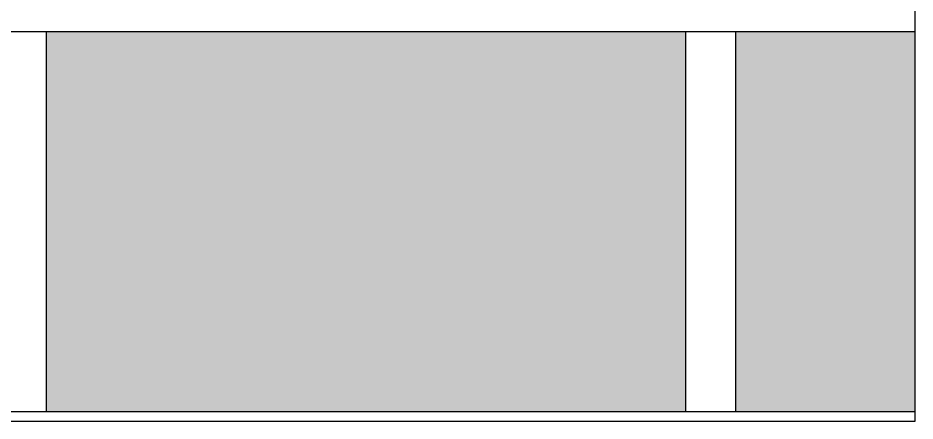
# Model space of a CAD drawing. Header units: feet. Extents: x 0 to 695, y -979 to -294.
# Drawn here: x 158.854 to 160.667, y -499.012 to -498.196 of the extents above; entities that cross this region are included whole.
import ezdxf

# ---------------------------------------------------------------- set-up
doc = ezdxf.new("R2010")
doc.units = ezdxf.units.FT
doc.header["$MEASUREMENT"] = 0
doc.layers.add('ATM Mangroves', color=3, linetype='Continuous')

msp = doc.modelspace()

# ---------------------------------------------------------------- hatches: boundary and pattern name
at = {"layer": 'ATM Mangroves', "transparency": 33554687}
h = msp.add_hatch(dxfattribs=at)
h.set_pattern_fill('AR-SAND', scale=0.09)
h.set_pattern_definition([(37.5, (0, 0), (-0.005669402, 0.17341414), [0, -0.1368, 0, -0.153, 0, -0.14625]), (7.5, (0, 0), (0.1592799, 0.25399315), [0, -0.0738, 0, -0.1233, 0, -0.04725]), (327.5, (-0.1107, 0), (0.280272768, 0.000509315), [0, -0.045, 0, -0.162, 0, -0.2115]), (317.5, (-0.1107, 0), (0.27055139, 0.0789908), [0, -0.0225, 0, -0.1062, 0, -0.1215])])
h.paths.add_polyline_path([(149.0975, -498.2051), (147.8047, -498.2051), (147.805, -498.9734), (149.0975, -498.9734)])
h.paths.add_polyline_path([(150.4903, -498.2051), (149.1975, -498.2051), (149.1978, -498.9734), (150.4903, -498.9734)])
h.paths.add_polyline_path([(150.9534, -498.2051), (150.5903, -498.2051), (150.5906, -498.9734), (150.9534, -498.9734)])
h.paths.add_polyline_path([(147.7047, -498.2051), (147.2534, -498.2051), (147.2534, -498.9734), (147.7047, -498.9734)])
h.paths.add_polyline_path([(157.4185, -498.2241), (156.9672, -498.2241), (156.9672, -498.9925), (157.4185, -498.9925)])
h.paths.add_polyline_path([(158.8113, -498.2241), (157.5185, -498.2241), (157.5188, -498.9925), (158.8113, -498.9925)])
h.paths.add_polyline_path([(160.2041, -498.2241), (158.9113, -498.2241), (158.9116, -498.9925), (160.2041, -498.9925)])
h.paths.add_polyline_path([(160.6672, -498.2241), (160.3041, -498.2241), (160.3044, -498.9925), (160.6672, -498.9925)])
h.paths.add_polyline_path([(136.8019, -485.7707, -0.024824), (136.7773, -485.7199), (136.7773, -485.4755), (135.4047, -485.4755, 0.34479), (136.8019, -487.0778)])
h.paths.add_polyline_path([(138.8492, -485.4755), (137.3455, -485.4755), (137.3455, -485.7199, -0.024824), (137.3209, -485.7707), (137.3209, -487.0977, 0.366457)])
h.paths.add_polyline_path([(132.2275, -482.8723), (132.6347, -482.8723), (132.6347, -482.104), (132.2275, -482.104)])
h.paths.add_polyline_path([(132.735, -482.8723), (134.0275, -482.8723), (134.0275, -482.104), (132.7347, -482.104)])
h.paths.add_polyline_path([(134.1278, -482.8723), (135.4203, -482.8723), (135.4203, -482.104), (134.1275, -482.104)])
h.paths.add_polyline_path([(135.5206, -482.8723), (135.9275, -482.8723), (135.9275, -482.104), (135.5203, -482.104)])

# ---------------------------------------------------------------- linework, layer by layer
at = {"layer": 'ATM Mangroves', "color": 7, "transparency": 33554687}
for p, q in [((160.6672, -499.0115), (160.6672, -494.4089)), ((156.9672, -498.2241), (160.6672, -498.2241)), ((156.9672, -498.9925), (160.6672, -498.9925)), ((156.9672, -499.0115), (160.6672, -499.0115))]:
    msp.add_line(p, q, dxfattribs=at)
for points in [[(158.8113, -498.9925), (158.8113, -498.2241), (158.9113, -498.2241), (158.9116, -498.9925)], [(160.2041, -498.9925), (160.2041, -498.2241), (160.3041, -498.2241), (160.3044, -498.9925)]]:
    msp.add_lwpolyline(points, dxfattribs=at)

doc.saveas('drawing.dxf')
